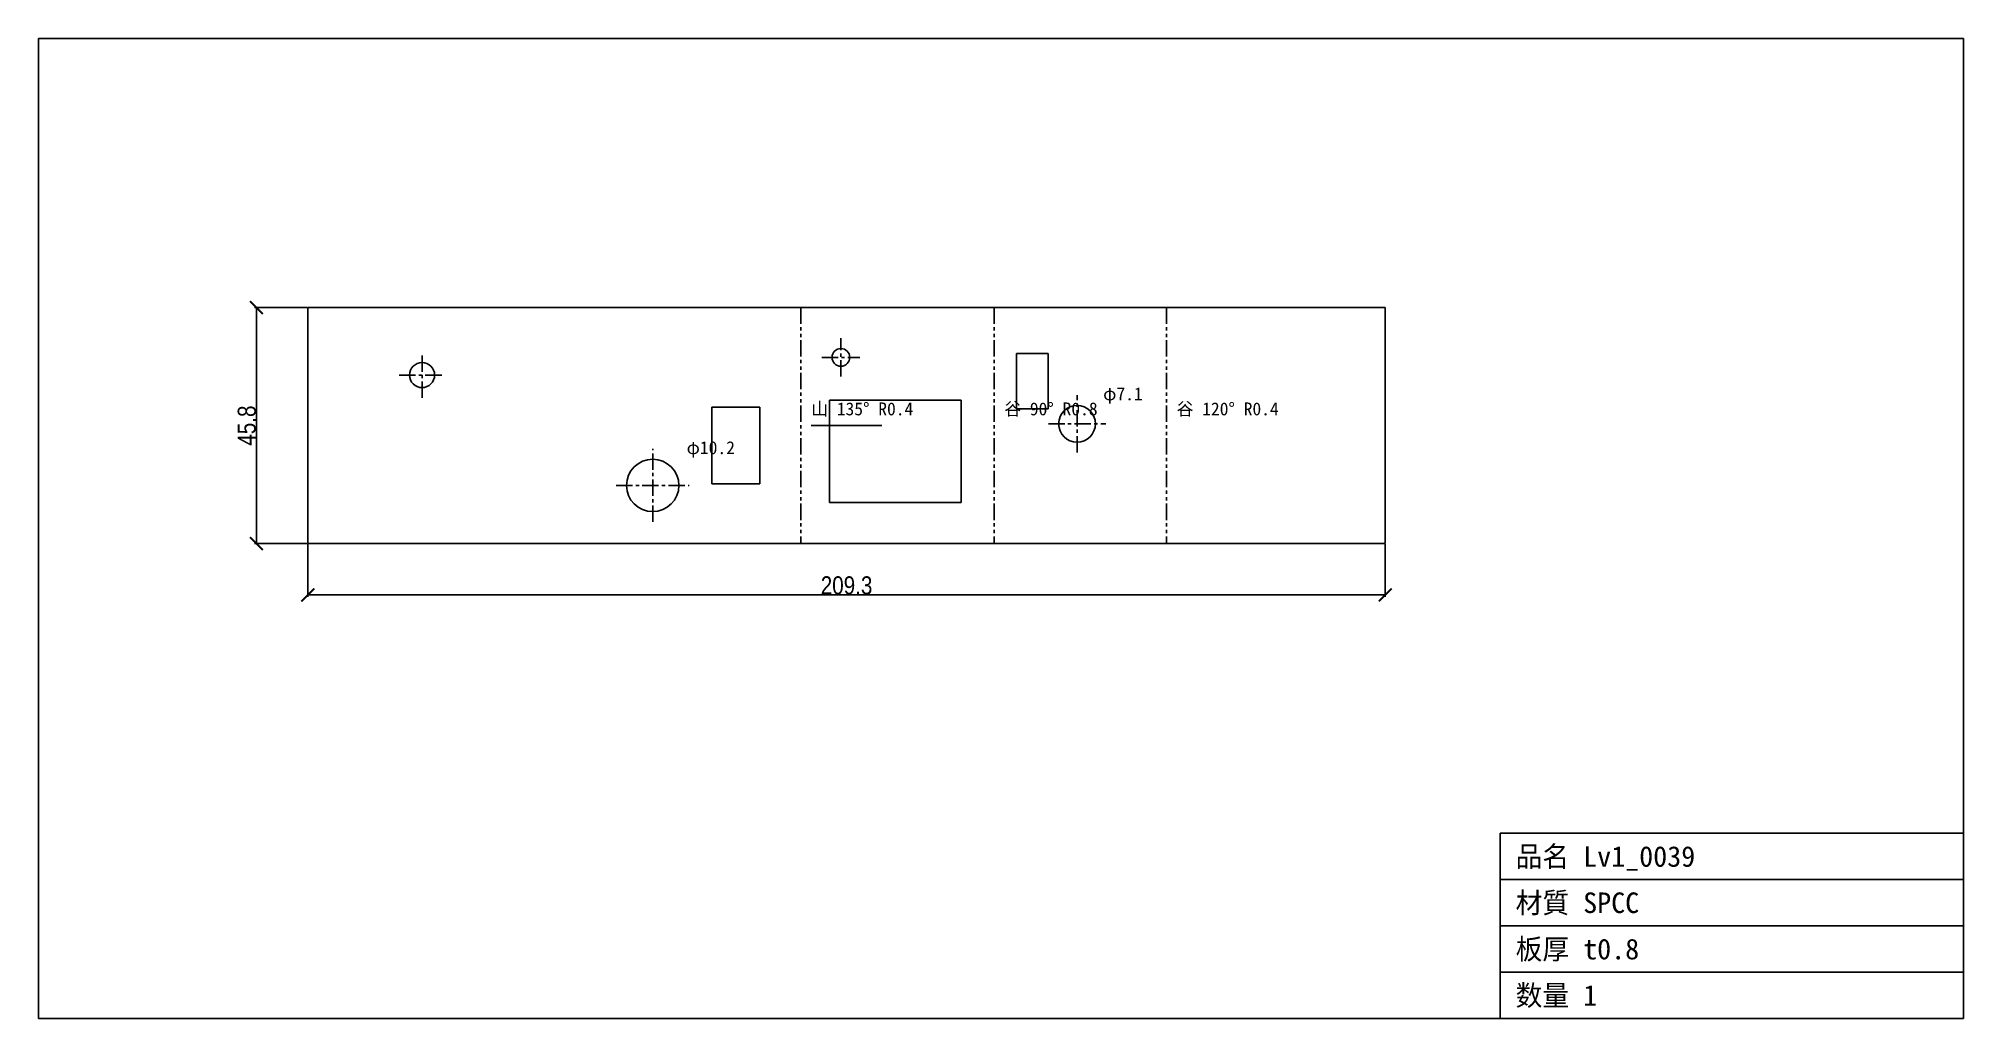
# Model space of a CAD drawing. Header units: millimetres. Extents: x -52 to 322, y -92 to 98.
import ezdxf

# ---------------------------------------------------------------- set-up
doc = ezdxf.new("R2010")
doc.units = ezdxf.units.MM
doc.linetypes.add('CENTER', pattern=[5.08, 3.175, -0.635, 0.635, -0.635])
doc.linetypes.add('PHANTOM', pattern=[6.35, 3.175, -0.635, 0.635, -0.635, 0.635, -0.635])
for name, color, linetype in [('BEND', 7, 'Continuous'), ('CENTER', 7, 'Continuous'), ('CUT', 7, 'Continuous'), ('DIM', 7, 'Continuous'), ('FRAME', 7, 'Continuous'), ('MARK', 7, 'Continuous'), ('TEXT', 7, 'Continuous')]:
    doc.layers.add(name, color=color, linetype=linetype)
doc.styles.add('OpenSansCondensed-Light', font='OpenSansCondensed-Light.ttf')
doc.dimstyles.new('EZDXF', dxfattribs={"dimtxt": 0.25, "dimasz": 0.175, "dimexe": 0.375, "dimexo": 0.125, "dimgap": 0.1, "dimtad": 1, "dimlfac": 100, "dimzin": 12, "dimdsep": 46, "dimtxsty": 'OpenSansCondensed-Light', "dimblk": 'ARCHTICK', "dimcen": 2.5, "dimazin": 3, "dimtfac": 0.5, "dimtmove": 2, "dimatfit": 3})

# ---------------------------------------------------------------- blocks, each defined once
blk = doc.blocks.new('_ARCHTICK')
at = {"color": 0, "linetype": 'BYBLOCK', "const_width": 0.15}
blk.add_lwpolyline([(-0.5, -0.5), (0.5, 0.5)], dxfattribs=at)

msp = doc.modelspace()

# ---------------------------------------------------------------- linework, layer by layer
at = {"layer": 'BEND', "color": 1, "linetype": 'PHANTOM'}
for p, q in [((95.79, 45.85), (95.79, 0)), ((133.29, 45.85), (133.29, 0)), ((166.77, 45.85), (166.77, 0))]:
    msp.add_line(p, q, dxfattribs=at)
at = {"layer": 'CENTER', "color": 1, "linetype": 'CENTER'}
for p, q in [((103.54, 32.48), (103.54, 39.91)), ((22.18, 28.3), (22.18, 37.18)), ((99.82, 36.19), (107.25, 36.19)), ((17.74, 32.74), (26.62, 32.74)), ((149.41, 17.7), (149.41, 28.84)), ((143.84, 23.27), (154.98, 23.27)), ((66.98, 4.19), (66.98, 18.38)), ((59.88, 11.29), (74.07, 11.29))]:
    msp.add_line(p, q, dxfattribs=at)
at = {"layer": 'CUT'}
for p, q in [((0, 45.85), (0, 0)), ((209.28, 45.85), (0, 45.85)), ((209.28, 0), (209.28, 45.85)), ((137.68, 36.92), (143.83, 36.92)), ((137.68, 26.16), (137.68, 36.92)), ((143.83, 36.92), (143.83, 26.16)), ((78.48, 11.62), (78.48, 26.49)), ((78.48, 26.49), (87.77, 26.49)), ((87.77, 26.49), (87.77, 11.62)), ((101.35, 27.89), (126.9, 27.89)), ((101.35, 8), (101.35, 27.89)), ((126.9, 27.89), (126.9, 8)), ((143.83, 26.16), (137.68, 26.16)), ((87.77, 11.62), (78.48, 11.62)), ((126.9, 8), (101.35, 8)), ((0, 0), (209.28, 0))]:
    msp.add_line(p, q, dxfattribs=at)
for centre, radius in [((103.54, 36.19), 1.72), ((22.18, 32.74), 2.44), ((149.41, 23.27), 3.57), ((66.98, 11.29), 5.09)]:
    msp.add_circle(centre, radius, dxfattribs=at)
at = {"layer": 'FRAME'}
for p, q in [((321.6, 98.17), (-52.32, 98.17)), ((-52.32, 98.17), (-52.32, -92.32)), ((321.6, -92.32), (321.6, 98.17)), ((231.6, -92.32), (231.6, -56.32)), ((231.6, -56.32), (321.6, -56.32)), ((231.6, -65.32), (321.6, -65.32)), ((231.6, -74.32), (321.6, -74.32)), ((231.6, -83.32), (321.6, -83.32)), ((-52.32, -92.32), (321.6, -92.32))]:
    msp.add_line(p, q, dxfattribs=at)
at = {"layer": 'MARK'}
msp.add_line((97.76, 22.92), (111.52, 22.92), dxfattribs=at)

# ---------------------------------------------------------------- texts
at = {"layer": 'TEXT'}
for s, height, p in [('φ7.1', 2.5, (154.48, 27.84)), ('山 135° R0.4', 2.5, (97.79, 24.92)), ('谷 90° R0.8', 2.5, (135.29, 24.92)), ('谷 120° R0.4', 2.5, (168.77, 24.92)), ('φ10.2', 2.5, (73.57, 17.38)), ('品名 Lv1_0039', 4, (234.6, -62.82)), ('材質 SPCC', 4, (234.6, -71.82)), ('板厚 t0.8', 4, (234.6, -80.82)), ('数量 1', 4, (234.6, -89.82))]:
    msp.add_text(s, height=height, dxfattribs=at).set_placement(p)

# ---------------------------------------------------------------- dimensions: what is measured, and where the dimension line sits
at = {"layer": 'DIM'}
msp.add_linear_dim(base=(-10, 0), p1=(0, 0), p2=(0, 45.846), angle=90, dimstyle='EZDXF', override={"dimtxt": 3.5, "dimasz": 2.5, "dimdec": 1, "dimlfac": 1}, dxfattribs=at).render()
msp.add_linear_dim(base=(0, -10), p1=(0, 0), p2=(209.28, 0), dimstyle='EZDXF', override={"dimtxt": 3.5, "dimasz": 2.5, "dimdec": 1, "dimlfac": 1}, dxfattribs=at).render()

doc.saveas('drawing.dxf')
